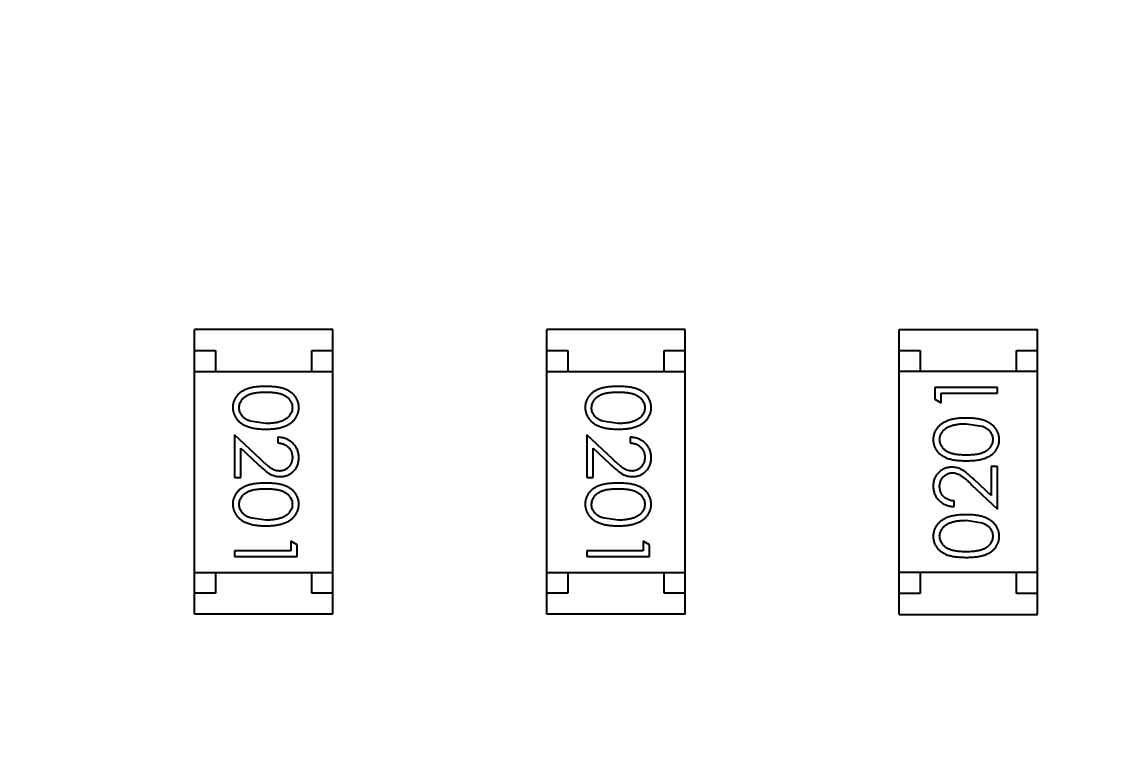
# Model space of a CAD drawing. Header units: inches. Extents: x -13 to 119, y -33 to 44.
# Drawn here: x 99.557 to 102.131, y 2.558 to 4.318 of the extents above; entities that cross this region are included whole.
import ezdxf

# ---------------------------------------------------------------- set-up
doc = ezdxf.new("R2010")
doc.units = ezdxf.units.IN
doc.header["$LTSCALE"] = 1.21
doc.header["$MEASUREMENT"] = 0
doc.header["$PDMODE"] = 3
doc.header["$PDSIZE"] = 0.3125
doc.layers.get('0').update_dxf_attribs({"linetype": 'CONTINUOUS'})
doc.layers.get('Defpoints').update_dxf_attribs({"linetype": 'CONTINUOUS'})
doc.layers.add('DIM', color=3, linetype='CONTINUOUS')
doc.styles.get("Standard").update_dxf_attribs({"font": 'txt', "width": 0.8})
doc.dimstyles.get("Standard").update_dxf_attribs({"dimtxt": 0.15625, "dimasz": 0.1875, "dimexe": 0.125, "dimexo": 0.0625, "dimgap": 0.09, "dimtad": 0, "dimtih": 1, "dimtoh": 1, "dimzin": 4, "dimdsep": 46, "dimtxsty": 'Standard', "dimblk": '_FILLED', "dimblk1": '_FILLED', "dimblk2": '_FILLED', "dimcen": 0.09, "dimazin": 1, "dimtp": 0.01, "dimtm": 0.01, "dimtfac": 1, "dimtofl": 0, "dimtmove": 0, "dimatfit": 3, "dimldrblk": '_FILLED', "dimfxl": 1, "dimtolj": 1, "dimtzin": 4, "dimarcsym": 0})

# ---------------------------------------------------------------- blocks, each defined once
blk = doc.blocks.new('_FILLED')
at = {"color": 0, "linetype": 'ByBlock'}
blk.add_solid([(0, 0), (-1, 0.1667), (-1, -0.1667)], dxfattribs=at)
blk = doc.blocks.new('*D26')
at = {"layer": 'Defpoints', "color": 0}
for p in [(87.6825, 22.6485), (108.0025, -8.1472), (108.0025, -17.2496)]:
    blk.add_point(p, dxfattribs=at)
at = {"layer": 'DIM', "color": 0, "lineweight": -2}
for p, q in [((87.6825, 22.586), (87.6825, -17.3746)), ((108.0025, -8.2097), (108.0025, -17.3746)), ((88.8825, -17.2496), (95.9125, -17.2496)), ((106.8025, -17.2496), (99.7725, -17.2496))]:
    blk.add_line(p, q, dxfattribs=at)
at = {"layer": 'DIM', "color": 0, "lineweight": -2, "xscale": 1.2, "yscale": 1.2, "zscale": 1.2, "rotation": 180}
blk.add_blockref('_FILLED', (87.6825, -17.2496), dxfattribs=at)
at = {"layer": 'DIM', "color": 0, "lineweight": -2, "xscale": 1.2, "yscale": 1.2, "zscale": 1.2}
blk.add_blockref('_FILLED', (108.0025, -17.2496), dxfattribs=at)
at = {"layer": 'DIM', "color": 0, "insert": (97.8425, -17.2496), "char_height": 1.2, "attachment_point": 5}
blk.add_mtext('\\A1;20.32', dxfattribs=at)

msp = doc.modelspace()

# ---------------------------------------------------------------- linework, layer by layer
at = {"color": 7, "linetype": 'Continuous'}
for p, q in [((100.3001, 3.5825), (99.9701, 3.5825)), ((99.9701, 2.9025), (99.9701, 3.5825)), ((100.3001, 2.9025), (100.3001, 3.5825)), ((101.1415, 3.5825), (100.8115, 3.5825)), ((100.8115, 2.9025), (100.8115, 3.5825)), ((101.1415, 2.9025), (101.1415, 3.5825)), ((101.653, 3.5823), (101.983, 3.5823)), ((101.653, 2.9023), (101.653, 3.5823)), ((101.983, 2.9023), (101.983, 3.5823)), ((99.9701, 3.5325), (100.0201, 3.5325)), ((100.0201, 3.5325), (100.0201, 3.4825)), ((100.2501, 3.5325), (100.3001, 3.5325)), ((100.2501, 3.4825), (100.2501, 3.5325)), ((100.8115, 3.5325), (100.8615, 3.5325)), ((100.8615, 3.5325), (100.8615, 3.4825)), ((101.0915, 3.5325), (101.1415, 3.5325)), ((101.0915, 3.4825), (101.0915, 3.5325)), ((101.653, 3.5323), (101.703, 3.5323)), ((101.703, 3.5323), (101.703, 3.4823)), ((101.933, 3.5323), (101.983, 3.5323)), ((101.933, 3.4823), (101.933, 3.5323)), ((99.9701, 3.4825), (100.3001, 3.4825)), ((100.8115, 3.4825), (101.1415, 3.4825)), ((101.983, 3.4823), (101.653, 3.4823)), ((101.8877, 3.4441), (101.7377, 3.4441)), ((101.7377, 3.4441), (101.7377, 3.4164)), ((101.7531, 3.4307), (101.8877, 3.4307)), ((101.7531, 3.4076), (101.7531, 3.4307)), ((101.8877, 3.4307), (101.8877, 3.4441)), ((101.7377, 3.4164), (101.7531, 3.4076)), ((100.1404, 3.358), (100.1027, 3.3637)), ((100.9818, 3.358), (100.9441, 3.3637)), ((101.8127, 3.3576), (101.8505, 3.3519)), ((100.1275, 3.2729), (100.0654, 3.3311)), ((100.0654, 3.3311), (100.0654, 3.2291)), ((100.1692, 3.3253), (100.1692, 3.3118)), ((100.9689, 3.2729), (100.9068, 3.3311)), ((100.9068, 3.3311), (100.9068, 3.2291)), ((101.0106, 3.3253), (101.0106, 3.3118)), ((100.0808, 3.2989), (100.1208, 3.2614)), ((100.0808, 3.2291), (100.0808, 3.2989)), ((100.9222, 3.2989), (100.9622, 3.2614)), ((100.9222, 3.2291), (100.9222, 3.2989)), ((101.8877, 3.2557), (101.8724, 3.2557)), ((101.8724, 3.2557), (101.8724, 3.1859)), ((101.8877, 3.1537), (101.8877, 3.2557)), ((100.0654, 3.2291), (100.0808, 3.2291)), ((100.9068, 3.2291), (100.9222, 3.2291)), ((101.8724, 3.1859), (101.8323, 3.2234)), ((101.8257, 3.2119), (101.8877, 3.1537)), ((101.7839, 3.1595), (101.7839, 3.173)), ((100.1404, 3.1272), (100.1027, 3.1329)), ((100.9818, 3.1272), (100.9441, 3.1329)), ((101.8127, 3.1268), (101.8505, 3.1211)), ((100.2154, 3.0684), (100.2, 3.0772)), ((100.2, 3.0772), (100.2, 3.0541)), ((100.2154, 3.0407), (100.2154, 3.0684)), ((101.0568, 3.0684), (101.0414, 3.0772)), ((101.0414, 3.0772), (101.0414, 3.0541)), ((101.0568, 3.0407), (101.0568, 3.0684)), ((100.2, 3.0541), (100.0654, 3.0541)), ((100.0654, 3.0541), (100.0654, 3.0407)), ((100.0654, 3.0407), (100.2154, 3.0407)), ((101.0414, 3.0541), (100.9068, 3.0541)), ((100.9068, 3.0541), (100.9068, 3.0407)), ((100.9068, 3.0407), (101.0568, 3.0407)), ((99.9701, 3.0025), (100.3001, 3.0025)), ((100.0201, 3.0025), (100.0201, 2.9525)), ((100.2501, 2.9525), (100.2501, 3.0025)), ((100.8115, 3.0025), (101.1415, 3.0025)), ((100.8615, 3.0025), (100.8615, 2.9525)), ((101.0915, 2.9525), (101.0915, 3.0025)), ((101.983, 3.0023), (101.653, 3.0023)), ((101.703, 3.0023), (101.703, 2.9523)), ((101.933, 2.9523), (101.933, 3.0023)), ((100.0201, 2.9525), (99.9701, 2.9525)), ((100.3001, 2.9525), (100.2501, 2.9525)), ((100.8615, 2.9525), (100.8115, 2.9525)), ((101.1415, 2.9525), (101.0915, 2.9525)), ((101.703, 2.9523), (101.653, 2.9523)), ((101.983, 2.9523), (101.933, 2.9523)), ((100.3001, 2.9025), (99.9701, 2.9025)), ((101.1415, 2.9025), (100.8115, 2.9025)), ((101.653, 2.9023), (101.983, 2.9023))]:
    msp.add_line(p, q, dxfattribs=at)
for points, knots in [([(100.1403, 3.4464), (100.138, 3.4464), (100.1333, 3.4464), (100.1265, 3.4461), (100.1202, 3.4456), (100.1142, 3.4449), (100.1087, 3.444), (100.1036, 3.4429), (100.0988, 3.4416), (100.0945, 3.4401), (100.0905, 3.4384), (100.0868, 3.4365), (100.0833, 3.4345), (100.0801, 3.4323), (100.0771, 3.43), (100.0744, 3.4276), (100.072, 3.4249), (100.0698, 3.4221), (100.0679, 3.4192), (100.0662, 3.4162), (100.0647, 3.4131), (100.0636, 3.4099), (100.0627, 3.4066), (100.062, 3.4033), (100.0616, 3.3998), (100.0616, 3.3975), (100.0615, 3.3963)], [0, 0, 0, 0, 0.068113, 0.132564, 0.193427, 0.250218, 0.303569, 0.353576, 0.400235, 0.443586, 0.484619, 0.524292, 0.56238, 0.599049, 0.63494, 0.669782, 0.704009, 0.737842, 0.771098, 0.803896, 0.836415, 0.868639, 0.900715, 0.933378, 0.966213, 1, 1, 1, 1]), ([(100.0769, 3.3958), (100.077, 3.3975), (100.0772, 3.4008), (100.0785, 3.4057), (100.0806, 3.4104), (100.0829, 3.4142), (100.0852, 3.417), (100.0872, 3.4191), (100.0893, 3.421), (100.0916, 3.4227), (100.0941, 3.4244), (100.0968, 3.4258), (100.0997, 3.4272), (100.1029, 3.4284), (100.1063, 3.4295), (100.11, 3.4305), (100.1142, 3.4312), (100.1187, 3.4319), (100.1236, 3.4324), (100.1289, 3.4327), (100.1345, 3.433), (100.1384, 3.433), (100.1404, 3.433)], [0, 0, 0, 0, 0.060034, 0.120278, 0.182348, 0.247919, 0.281641, 0.315701, 0.350322, 0.385703, 0.421819, 0.459196, 0.497866, 0.538301, 0.58121, 0.628183, 0.679403, 0.734699, 0.794074, 0.858416, 0.927049, 1, 1, 1, 1]), ([(100.2192, 3.3963), (100.2192, 3.3975), (100.2192, 3.3998), (100.2188, 3.4033), (100.2181, 3.4066), (100.2172, 3.4099), (100.216, 3.4131), (100.2146, 3.4163), (100.2128, 3.4193), (100.2109, 3.4222), (100.2087, 3.425), (100.2062, 3.4277), (100.2035, 3.4302), (100.2005, 3.4325), (100.1973, 3.4346), (100.1939, 3.4367), (100.1902, 3.4385), (100.1862, 3.4402), (100.1819, 3.4417), (100.1772, 3.4429), (100.1721, 3.4441), (100.1666, 3.4449), (100.1606, 3.4456), (100.1542, 3.4461), (100.1474, 3.4464), (100.1427, 3.4464), (100.1403, 3.4464)], [0, 0, 0, 0, 0.033742, 0.066533, 0.099153, 0.13154, 0.164087, 0.196563, 0.229707, 0.263315, 0.297504, 0.331686, 0.366482, 0.4021, 0.438958, 0.476748, 0.515985, 0.556589, 0.599519, 0.645765, 0.695487, 0.748721, 0.805687, 0.866754, 0.931405, 1, 1, 1, 1]), ([(100.1404, 3.433), (100.1424, 3.433), (100.1463, 3.433), (100.152, 3.4327), (100.1573, 3.4324), (100.1622, 3.4318), (100.1667, 3.4312), (100.1708, 3.4304), (100.1746, 3.4295), (100.178, 3.4284), (100.1811, 3.4272), (100.184, 3.4258), (100.1867, 3.4243), (100.1892, 3.4227), (100.1916, 3.4209), (100.1937, 3.419), (100.1956, 3.417), (100.1979, 3.4142), (100.2002, 3.4104), (100.2024, 3.4057), (100.2036, 3.4008), (100.2038, 3.3975), (100.2039, 3.3958)], [0, 0, 0, 0, 0.073302, 0.142286, 0.206253, 0.266017, 0.321612, 0.372532, 0.419497, 0.462398, 0.502825, 0.541489, 0.579034, 0.615143, 0.650298, 0.684912, 0.718701, 0.752189, 0.817245, 0.879117, 0.939613, 1, 1, 1, 1]), ([(100.9817, 3.4464), (100.9793, 3.4464), (100.9747, 3.4464), (100.9679, 3.4461), (100.9616, 3.4456), (100.9556, 3.4449), (100.9501, 3.444), (100.9449, 3.4429), (100.9402, 3.4416), (100.9359, 3.4401), (100.9319, 3.4384), (100.9282, 3.4365), (100.9247, 3.4345), (100.9215, 3.4323), (100.9185, 3.43), (100.9158, 3.4276), (100.9134, 3.4249), (100.9112, 3.4221), (100.9092, 3.4192), (100.9076, 3.4162), (100.9061, 3.4131), (100.905, 3.4099), (100.904, 3.4066), (100.9034, 3.4033), (100.903, 3.3998), (100.9029, 3.3975), (100.9029, 3.3963)], [0, 0, 0, 0, 0.068113, 0.132564, 0.193427, 0.250218, 0.303569, 0.353576, 0.400235, 0.443586, 0.484619, 0.524292, 0.56238, 0.599049, 0.63494, 0.669782, 0.704009, 0.737842, 0.771098, 0.803896, 0.836415, 0.868639, 0.900715, 0.933378, 0.966213, 1, 1, 1, 1]), ([(100.9183, 3.3958), (100.9184, 3.3975), (100.9186, 3.4008), (100.9199, 3.4057), (100.9219, 3.4104), (100.9243, 3.4142), (100.9266, 3.417), (100.9285, 3.4191), (100.9307, 3.421), (100.933, 3.4227), (100.9355, 3.4244), (100.9382, 3.4258), (100.9411, 3.4272), (100.9442, 3.4284), (100.9476, 3.4295), (100.9514, 3.4305), (100.9556, 3.4312), (100.9601, 3.4319), (100.965, 3.4324), (100.9702, 3.4327), (100.9759, 3.433), (100.9798, 3.433), (100.9818, 3.433)], [0, 0, 0, 0, 0.060034, 0.120278, 0.182348, 0.247919, 0.281641, 0.315701, 0.350322, 0.385703, 0.421819, 0.459196, 0.497866, 0.538301, 0.58121, 0.628183, 0.679403, 0.734699, 0.794074, 0.858416, 0.927049, 1, 1, 1, 1]), ([(101.0606, 3.3963), (101.0606, 3.3975), (101.0606, 3.3998), (101.0601, 3.4033), (101.0595, 3.4066), (101.0585, 3.4099), (101.0574, 3.4131), (101.0559, 3.4163), (101.0542, 3.4193), (101.0523, 3.4222), (101.05, 3.425), (101.0476, 3.4277), (101.0449, 3.4302), (101.0419, 3.4325), (101.0387, 3.4346), (101.0353, 3.4367), (101.0316, 3.4385), (101.0276, 3.4402), (101.0233, 3.4417), (101.0186, 3.4429), (101.0135, 3.4441), (101.0079, 3.4449), (101.002, 3.4456), (100.9956, 3.4461), (100.9888, 3.4464), (100.9841, 3.4464), (100.9817, 3.4464)], [0, 0, 0, 0, 0.033742, 0.066533, 0.099153, 0.13154, 0.164087, 0.196563, 0.229707, 0.263315, 0.297504, 0.331686, 0.366482, 0.4021, 0.438958, 0.476748, 0.515985, 0.556589, 0.599519, 0.645765, 0.695487, 0.748721, 0.805687, 0.866754, 0.931405, 1, 1, 1, 1]), ([(100.9818, 3.433), (100.9838, 3.433), (100.9877, 3.433), (100.9934, 3.4327), (100.9986, 3.4324), (101.0035, 3.4318), (101.0081, 3.4312), (101.0122, 3.4304), (101.016, 3.4295), (101.0194, 3.4284), (101.0225, 3.4272), (101.0254, 3.4258), (101.0281, 3.4243), (101.0306, 3.4227), (101.0329, 3.4209), (101.0351, 3.419), (101.037, 3.417), (101.0392, 3.4142), (101.0416, 3.4104), (101.0437, 3.4057), (101.045, 3.4008), (101.0451, 3.3975), (101.0452, 3.3958)], [0, 0, 0, 0, 0.073302, 0.142286, 0.206253, 0.266017, 0.321612, 0.372532, 0.419497, 0.462398, 0.502825, 0.541489, 0.579034, 0.615143, 0.650298, 0.684912, 0.718701, 0.752189, 0.817245, 0.879117, 0.939613, 1, 1, 1, 1]), ([(100.0615, 3.3963), (100.0616, 3.3951), (100.0616, 3.3927), (100.0621, 3.3892), (100.0627, 3.3858), (100.0636, 3.3824), (100.0649, 3.3792), (100.0663, 3.376), (100.068, 3.3729), (100.07, 3.3699), (100.0723, 3.367), (100.0748, 3.3642), (100.0776, 3.3616), (100.0806, 3.3592), (100.0839, 3.357), (100.0875, 3.3549), (100.0913, 3.353), (100.0954, 3.3512), (100.0998, 3.3496), (100.1045, 3.3483), (100.1096, 3.3471), (100.115, 3.3461), (100.1209, 3.3454), (100.127, 3.3449), (100.1336, 3.3446), (100.138, 3.3445), (100.1403, 3.3445)], [0, 0, 0, 0, 0.033824, 0.067298, 0.10028, 0.133019, 0.165736, 0.198792, 0.232372, 0.266409, 0.301016, 0.336196, 0.371972, 0.408574, 0.446394, 0.485225, 0.525372, 0.567224, 0.611081, 0.65775, 0.70702, 0.759235, 0.814484, 0.873227, 0.934937, 1, 1, 1, 1]), ([(100.1027, 3.3637), (100.1016, 3.364), (100.0996, 3.3648), (100.0967, 3.3661), (100.0939, 3.3676), (100.0914, 3.3692), (100.0891, 3.371), (100.087, 3.3728), (100.085, 3.3748), (100.0828, 3.3776), (100.0805, 3.3813), (100.0785, 3.386), (100.0771, 3.3909), (100.077, 3.3942), (100.0769, 3.3958)], [0, 0, 0, 0, 0.075949, 0.148549, 0.218996, 0.286119, 0.351826, 0.416074, 0.478265, 0.540325, 0.660405, 0.774606, 0.887187, 1, 1, 1, 1]), ([(100.1403, 3.3445), (100.1426, 3.3445), (100.1471, 3.3446), (100.1537, 3.3449), (100.1599, 3.3454), (100.1657, 3.3462), (100.1712, 3.3471), (100.1763, 3.3483), (100.1811, 3.3497), (100.1855, 3.3513), (100.1896, 3.3531), (100.1934, 3.355), (100.197, 3.3571), (100.2003, 3.3594), (100.2033, 3.3618), (100.2061, 3.3644), (100.2086, 3.3671), (100.2109, 3.37), (100.2128, 3.3729), (100.2146, 3.376), (100.216, 3.3792), (100.2172, 3.3825), (100.2181, 3.3858), (100.2188, 3.3892), (100.2192, 3.3927), (100.2192, 3.3951), (100.2192, 3.3963)], [0, 0, 0, 0, 0.065278, 0.127205, 0.186168, 0.241675, 0.294115, 0.343609, 0.390387, 0.434463, 0.476646, 0.517002, 0.555936, 0.593716, 0.630057, 0.665601, 0.700745, 0.734917, 0.768681, 0.802087, 0.834849, 0.867433, 0.900138, 0.932806, 0.966212, 1, 1, 1, 1]), ([(100.2039, 3.3958), (100.2038, 3.3942), (100.2036, 3.3909), (100.2024, 3.3861), (100.2002, 3.3814), (100.1979, 3.3777), (100.1956, 3.3748), (100.1936, 3.3727), (100.1914, 3.3708), (100.1889, 3.369), (100.1862, 3.3673), (100.1832, 3.3657), (100.18, 3.3643), (100.1766, 3.363), (100.1729, 3.3618), (100.169, 3.3607), (100.1649, 3.3599), (100.1605, 3.3592), (100.1558, 3.3587), (100.1509, 3.3582), (100.1457, 3.358), (100.1422, 3.358), (100.1404, 3.358)], [0, 0, 0, 0, 0.059689, 0.119507, 0.181075, 0.246162, 0.279894, 0.314468, 0.350403, 0.387474, 0.426147, 0.466624, 0.508745, 0.553328, 0.600058, 0.649177, 0.700552, 0.754894, 0.811825, 0.871514, 0.934319, 1, 1, 1, 1]), ([(100.9029, 3.3963), (100.9029, 3.3951), (100.903, 3.3927), (100.9034, 3.3892), (100.9041, 3.3858), (100.905, 3.3824), (100.9062, 3.3792), (100.9077, 3.376), (100.9094, 3.3729), (100.9114, 3.3699), (100.9137, 3.367), (100.9162, 3.3642), (100.919, 3.3616), (100.922, 3.3592), (100.9253, 3.357), (100.9289, 3.3549), (100.9327, 3.353), (100.9367, 3.3512), (100.9411, 3.3496), (100.9459, 3.3483), (100.951, 3.3471), (100.9564, 3.3461), (100.9622, 3.3454), (100.9684, 3.3449), (100.9749, 3.3446), (100.9794, 3.3445), (100.9817, 3.3445)], [0, 0, 0, 0, 0.033824, 0.067298, 0.10028, 0.133019, 0.165736, 0.198792, 0.232372, 0.266409, 0.301016, 0.336196, 0.371972, 0.408574, 0.446394, 0.485225, 0.525372, 0.567224, 0.611081, 0.65775, 0.70702, 0.759235, 0.814484, 0.873227, 0.934937, 1, 1, 1, 1]), ([(100.9441, 3.3637), (100.943, 3.364), (100.941, 3.3648), (100.938, 3.3661), (100.9353, 3.3676), (100.9328, 3.3692), (100.9305, 3.371), (100.9283, 3.3728), (100.9264, 3.3748), (100.9242, 3.3776), (100.9218, 3.3813), (100.9198, 3.386), (100.9185, 3.3909), (100.9184, 3.3942), (100.9183, 3.3958)], [0, 0, 0, 0, 0.075949, 0.148549, 0.218996, 0.286119, 0.351826, 0.416074, 0.478265, 0.540325, 0.660405, 0.774606, 0.887187, 1, 1, 1, 1]), ([(100.9817, 3.3445), (100.984, 3.3445), (100.9885, 3.3446), (100.9951, 3.3449), (101.0013, 3.3454), (101.0071, 3.3462), (101.0126, 3.3471), (101.0177, 3.3483), (101.0225, 3.3497), (101.0269, 3.3513), (101.031, 3.3531), (101.0348, 3.355), (101.0384, 3.3571), (101.0417, 3.3594), (101.0447, 3.3618), (101.0475, 3.3644), (101.05, 3.3671), (101.0522, 3.37), (101.0542, 3.3729), (101.0559, 3.376), (101.0574, 3.3792), (101.0586, 3.3825), (101.0595, 3.3858), (101.0602, 3.3892), (101.0606, 3.3927), (101.0606, 3.3951), (101.0606, 3.3963)], [0, 0, 0, 0, 0.065278, 0.127205, 0.186168, 0.241675, 0.294115, 0.343609, 0.390387, 0.434463, 0.476646, 0.517002, 0.555936, 0.593716, 0.630057, 0.665601, 0.700745, 0.734917, 0.768681, 0.802087, 0.834849, 0.867433, 0.900138, 0.932806, 0.966212, 1, 1, 1, 1]), ([(101.0452, 3.3958), (101.0451, 3.3942), (101.045, 3.3909), (101.0437, 3.3861), (101.0416, 3.3814), (101.0393, 3.3777), (101.037, 3.3748), (101.035, 3.3727), (101.0327, 3.3708), (101.0303, 3.369), (101.0275, 3.3673), (101.0246, 3.3657), (101.0214, 3.3643), (101.018, 3.363), (101.0143, 3.3618), (101.0104, 3.3607), (101.0062, 3.3599), (101.0018, 3.3592), (100.9972, 3.3587), (100.9923, 3.3582), (100.9871, 3.358), (100.9836, 3.358), (100.9818, 3.358)], [0, 0, 0, 0, 0.059689, 0.119507, 0.181075, 0.246162, 0.279894, 0.314468, 0.350403, 0.387474, 0.426147, 0.466624, 0.508745, 0.553328, 0.600058, 0.649177, 0.700552, 0.754894, 0.811825, 0.871514, 0.934319, 1, 1, 1, 1]), ([(101.8128, 3.371), (101.8105, 3.371), (101.806, 3.371), (101.7994, 3.3707), (101.7932, 3.3701), (101.7874, 3.3694), (101.7819, 3.3684), (101.7768, 3.3673), (101.772, 3.3659), (101.7676, 3.3643), (101.7635, 3.3624), (101.7597, 3.3605), (101.7562, 3.3584), (101.7528, 3.3562), (101.7498, 3.3538), (101.747, 3.3512), (101.7445, 3.3485), (101.7423, 3.3456), (101.7403, 3.3426), (101.7386, 3.3395), (101.7371, 3.3364), (101.736, 3.3331), (101.735, 3.3298), (101.7344, 3.3263), (101.734, 3.3228), (101.7339, 3.3205), (101.7339, 3.3193)], [0, 0, 0, 0, 0.065278, 0.127205, 0.186168, 0.241675, 0.294115, 0.343609, 0.390387, 0.434463, 0.476646, 0.517002, 0.555936, 0.593716, 0.630057, 0.665601, 0.700745, 0.734917, 0.768681, 0.802087, 0.834849, 0.867433, 0.900138, 0.932806, 0.966212, 1, 1, 1, 1]), ([(101.7493, 3.3197), (101.7494, 3.3214), (101.7495, 3.3246), (101.7508, 3.3295), (101.7529, 3.3342), (101.7553, 3.3379), (101.7576, 3.3408), (101.7596, 3.3428), (101.7618, 3.3448), (101.7643, 3.3466), (101.767, 3.3483), (101.7699, 3.3498), (101.7731, 3.3513), (101.7765, 3.3526), (101.7802, 3.3537), (101.7841, 3.3548), (101.7883, 3.3556), (101.7927, 3.3564), (101.7973, 3.3569), (101.8023, 3.3573), (101.8074, 3.3575), (101.8109, 3.3576), (101.8127, 3.3576)], [0, 0, 0, 0, 0.059689, 0.119507, 0.181075, 0.246162, 0.279894, 0.314468, 0.350403, 0.387474, 0.426147, 0.466624, 0.508745, 0.553328, 0.600058, 0.649177, 0.700552, 0.754894, 0.811825, 0.871514, 0.934319, 1, 1, 1, 1]), ([(101.8916, 3.3193), (101.8916, 3.3205), (101.8915, 3.3228), (101.8911, 3.3264), (101.8904, 3.3298), (101.8895, 3.3331), (101.8883, 3.3364), (101.8869, 3.3396), (101.8851, 3.3427), (101.8831, 3.3457), (101.8809, 3.3486), (101.8783, 3.3513), (101.8756, 3.3539), (101.8725, 3.3563), (101.8692, 3.3586), (101.8656, 3.3606), (101.8618, 3.3626), (101.8578, 3.3644), (101.8534, 3.366), (101.8486, 3.3673), (101.8435, 3.3685), (101.8381, 3.3694), (101.8323, 3.3701), (101.8261, 3.3707), (101.8196, 3.371), (101.8151, 3.371), (101.8128, 3.371)], [0, 0, 0, 0, 0.033824, 0.067298, 0.10028, 0.133019, 0.165736, 0.198792, 0.232372, 0.266409, 0.301016, 0.336196, 0.371972, 0.408574, 0.446394, 0.485225, 0.525372, 0.567224, 0.611081, 0.65775, 0.70702, 0.759235, 0.814484, 0.873227, 0.934937, 1, 1, 1, 1]), ([(101.8505, 3.3519), (101.8515, 3.3515), (101.8536, 3.3508), (101.8565, 3.3494), (101.8592, 3.348), (101.8617, 3.3464), (101.864, 3.3446), (101.8662, 3.3428), (101.8681, 3.3408), (101.8703, 3.3379), (101.8727, 3.3343), (101.8747, 3.3296), (101.876, 3.3247), (101.8761, 3.3214), (101.8762, 3.3197)], [0, 0, 0, 0, 0.075949, 0.148549, 0.218996, 0.286119, 0.351826, 0.416074, 0.478265, 0.540325, 0.660405, 0.774606, 0.887187, 1, 1, 1, 1]), ([(100.2192, 3.2764), (100.2192, 3.278), (100.2191, 3.2813), (100.2185, 3.2862), (100.2173, 3.2908), (100.2158, 3.2952), (100.2138, 3.2994), (100.2114, 3.3035), (100.2085, 3.3073), (100.2052, 3.3108), (100.2016, 3.3141), (100.1977, 3.317), (100.1936, 3.3194), (100.1892, 3.3214), (100.1845, 3.3231), (100.1796, 3.3242), (100.1745, 3.325), (100.171, 3.3252), (100.1692, 3.3253)], [0, 0, 0, 0, 0.06445, 0.126725, 0.187421, 0.247417, 0.306749, 0.366595, 0.427749, 0.490235, 0.553031, 0.614805, 0.676505, 0.738096, 0.801021, 0.864897, 0.931209, 1, 1, 1, 1]), ([(101.0606, 3.2764), (101.0606, 3.278), (101.0605, 3.2813), (101.0598, 3.2862), (101.0587, 3.2908), (101.0572, 3.2952), (101.0552, 3.2994), (101.0528, 3.3035), (101.0499, 3.3073), (101.0466, 3.3108), (101.043, 3.3141), (101.0391, 3.317), (101.0349, 3.3194), (101.0305, 3.3214), (101.0259, 3.3231), (101.021, 3.3242), (101.0159, 3.325), (101.0124, 3.3252), (101.0106, 3.3253)], [0, 0, 0, 0, 0.06445, 0.126725, 0.187421, 0.247417, 0.306749, 0.366595, 0.427749, 0.490235, 0.553031, 0.614805, 0.676505, 0.738096, 0.801021, 0.864897, 0.931209, 1, 1, 1, 1]), ([(100.1692, 3.3118), (100.1706, 3.3117), (100.1732, 3.3114), (100.177, 3.3107), (100.1805, 3.3098), (100.1838, 3.3085), (100.1869, 3.307), (100.1898, 3.3053), (100.1924, 3.3033), (100.1948, 3.301), (100.1969, 3.2986), (100.1988, 3.2959), (100.2004, 3.2932), (100.2016, 3.2902), (100.2026, 3.2871), (100.2033, 3.2839), (100.2038, 3.2805), (100.2038, 3.2782), (100.2039, 3.2771)], [0, 0, 0, 0, 0.073648, 0.143686, 0.210962, 0.275557, 0.338064, 0.399311, 0.4594, 0.51934, 0.579024, 0.637809, 0.695959, 0.754122, 0.813113, 0.873453, 0.935561, 1, 1, 1, 1]), ([(101.0106, 3.3118), (101.012, 3.3117), (101.0146, 3.3114), (101.0183, 3.3107), (101.0219, 3.3098), (101.0252, 3.3085), (101.0283, 3.307), (101.0312, 3.3053), (101.0338, 3.3033), (101.0362, 3.301), (101.0383, 3.2986), (101.0402, 3.2959), (101.0417, 3.2932), (101.043, 3.2902), (101.044, 3.2871), (101.0447, 3.2839), (101.0451, 3.2805), (101.0452, 3.2782), (101.0452, 3.2771)], [0, 0, 0, 0, 0.073648, 0.143686, 0.210962, 0.275557, 0.338064, 0.399311, 0.4594, 0.51934, 0.579024, 0.637809, 0.695959, 0.754122, 0.813113, 0.873453, 0.935561, 1, 1, 1, 1]), ([(101.7339, 3.3193), (101.7339, 3.3181), (101.734, 3.3158), (101.7344, 3.3123), (101.735, 3.3089), (101.736, 3.3056), (101.7371, 3.3024), (101.7386, 3.2993), (101.7403, 3.2963), (101.7423, 3.2933), (101.7445, 3.2905), (101.7469, 3.2878), (101.7496, 3.2854), (101.7526, 3.2831), (101.7558, 3.2809), (101.7592, 3.2789), (101.763, 3.2771), (101.7669, 3.2754), (101.7712, 3.2739), (101.7759, 3.2726), (101.781, 3.2715), (101.7866, 3.2707), (101.7925, 3.27), (101.7989, 3.2695), (101.8057, 3.2692), (101.8104, 3.2691), (101.8128, 3.2691)], [0, 0, 0, 0, 0.033742, 0.066533, 0.099153, 0.13154, 0.164087, 0.196563, 0.229707, 0.263315, 0.297504, 0.331686, 0.366482, 0.4021, 0.438958, 0.476748, 0.515985, 0.556589, 0.599519, 0.645765, 0.695487, 0.748721, 0.805687, 0.866754, 0.931405, 1, 1, 1, 1]), ([(101.8127, 3.2826), (101.8107, 3.2826), (101.8068, 3.2826), (101.8012, 3.2829), (101.7959, 3.2832), (101.791, 3.2837), (101.7865, 3.2843), (101.7823, 3.2852), (101.7786, 3.2861), (101.7751, 3.2872), (101.772, 3.2884), (101.7691, 3.2897), (101.7664, 3.2912), (101.7639, 3.2929), (101.7616, 3.2946), (101.7595, 3.2965), (101.7575, 3.2985), (101.7553, 3.3014), (101.7529, 3.3051), (101.7508, 3.3098), (101.7495, 3.3147), (101.7494, 3.3181), (101.7493, 3.3197)], [0, 0, 0, 0, 0.073302, 0.142286, 0.206253, 0.266017, 0.321612, 0.372532, 0.419497, 0.462398, 0.502825, 0.541489, 0.579034, 0.615143, 0.650298, 0.684912, 0.718701, 0.752189, 0.817245, 0.879117, 0.939613, 1, 1, 1, 1]), ([(101.8762, 3.3197), (101.8761, 3.3181), (101.876, 3.3148), (101.8747, 3.3099), (101.8726, 3.3052), (101.8702, 3.3014), (101.8679, 3.2985), (101.866, 3.2965), (101.8638, 3.2946), (101.8615, 3.2928), (101.859, 3.2912), (101.8563, 3.2897), (101.8534, 3.2884), (101.8503, 3.2871), (101.8469, 3.286), (101.8431, 3.2851), (101.839, 3.2843), (101.8345, 3.2837), (101.8296, 3.2832), (101.8243, 3.2829), (101.8186, 3.2826), (101.8147, 3.2826), (101.8127, 3.2826)], [0, 0, 0, 0, 0.060034, 0.120278, 0.182348, 0.247919, 0.281641, 0.315701, 0.350322, 0.385703, 0.421819, 0.459196, 0.497866, 0.538301, 0.58121, 0.628183, 0.679403, 0.734699, 0.794074, 0.858416, 0.927049, 1, 1, 1, 1]), ([(101.8128, 3.2691), (101.8152, 3.2691), (101.8198, 3.2692), (101.8266, 3.2695), (101.833, 3.27), (101.8389, 3.2707), (101.8444, 3.2716), (101.8496, 3.2726), (101.8543, 3.274), (101.8586, 3.2755), (101.8626, 3.2772), (101.8664, 3.279), (101.8698, 3.281), (101.873, 3.2832), (101.876, 3.2855), (101.8787, 3.288), (101.8812, 3.2907), (101.8834, 3.2934), (101.8853, 3.2964), (101.887, 3.2994), (101.8884, 3.3025), (101.8896, 3.3057), (101.8905, 3.3089), (101.8911, 3.3123), (101.8915, 3.3158), (101.8916, 3.3181), (101.8916, 3.3193)], [0, 0, 0, 0, 0.068113, 0.132564, 0.193427, 0.250218, 0.303569, 0.353576, 0.400235, 0.443586, 0.484619, 0.524292, 0.56238, 0.599049, 0.63494, 0.669782, 0.704009, 0.737842, 0.771098, 0.803896, 0.836415, 0.868639, 0.900715, 0.933378, 0.966213, 1, 1, 1, 1]), ([(100.1734, 3.2445), (100.1718, 3.2446), (100.1686, 3.2447), (100.1638, 3.2457), (100.1591, 3.2474), (100.1553, 3.2494), (100.1522, 3.2515), (100.1495, 3.2534), (100.1466, 3.2557), (100.1433, 3.2584), (100.1398, 3.2614), (100.1359, 3.2649), (100.1318, 3.2687), (100.129, 3.2715), (100.1275, 3.2729)], [0, 0, 0, 0, 0.088014, 0.174976, 0.2638, 0.355443, 0.406413, 0.465519, 0.533076, 0.609353, 0.693899, 0.787171, 0.889197, 1, 1, 1, 1]), ([(100.2039, 3.2771), (100.2038, 3.2759), (100.2038, 3.2737), (100.2033, 3.2705), (100.2026, 3.2674), (100.2017, 3.2644), (100.2004, 3.2616), (100.1988, 3.2589), (100.197, 3.2563), (100.1949, 3.2539), (100.1926, 3.2517), (100.1902, 3.2498), (100.1877, 3.2482), (100.1851, 3.2468), (100.1823, 3.2458), (100.1794, 3.2451), (100.1765, 3.2446), (100.1745, 3.2445), (100.1734, 3.2445)], [0, 0, 0, 0, 0.068027, 0.133505, 0.19695, 0.26027, 0.322741, 0.384982, 0.448465, 0.513424, 0.578224, 0.640011, 0.700094, 0.760067, 0.819012, 0.877878, 0.938035, 1, 1, 1, 1]), ([(100.1746, 3.2311), (100.1761, 3.2311), (100.1791, 3.2312), (100.1834, 3.2318), (100.1875, 3.2328), (100.1915, 3.2341), (100.1954, 3.2359), (100.1991, 3.2381), (100.2026, 3.2406), (100.206, 3.2435), (100.2091, 3.2467), (100.2118, 3.2503), (100.2141, 3.254), (100.216, 3.258), (100.2175, 3.2623), (100.2185, 3.2668), (100.2191, 3.2715), (100.2192, 3.2747), (100.2192, 3.2764)], [0, 0, 0, 0, 0.06271, 0.123347, 0.183401, 0.242828, 0.302097, 0.36242, 0.423725, 0.487032, 0.550491, 0.612709, 0.674265, 0.73617, 0.799211, 0.863483, 0.930525, 1, 1, 1, 1]), ([(101.0148, 3.2445), (101.0132, 3.2446), (101.01, 3.2447), (101.0052, 3.2457), (101.0005, 3.2474), (100.9967, 3.2494), (100.9936, 3.2515), (100.9909, 3.2534), (100.988, 3.2557), (100.9847, 3.2584), (100.9812, 3.2614), (100.9773, 3.2649), (100.9732, 3.2687), (100.9703, 3.2715), (100.9689, 3.2729)], [0, 0, 0, 0, 0.088014, 0.174976, 0.2638, 0.355443, 0.406413, 0.465519, 0.533076, 0.609353, 0.693899, 0.787171, 0.889197, 1, 1, 1, 1]), ([(101.0452, 3.2771), (101.0452, 3.2759), (101.0451, 3.2737), (101.0447, 3.2705), (101.044, 3.2674), (101.043, 3.2644), (101.0418, 3.2616), (101.0402, 3.2589), (101.0384, 3.2563), (101.0363, 3.2539), (101.034, 3.2517), (101.0316, 3.2498), (101.0291, 3.2482), (101.0264, 3.2468), (101.0237, 3.2458), (101.0208, 3.2451), (101.0179, 3.2446), (101.0158, 3.2445), (101.0148, 3.2445)], [0, 0, 0, 0, 0.068027, 0.133505, 0.19695, 0.26027, 0.322741, 0.384982, 0.448465, 0.513424, 0.578224, 0.640011, 0.700094, 0.760067, 0.819012, 0.877878, 0.938035, 1, 1, 1, 1]), ([(101.016, 3.2311), (101.0175, 3.2311), (101.0204, 3.2312), (101.0247, 3.2318), (101.0289, 3.2328), (101.0329, 3.2341), (101.0368, 3.2359), (101.0404, 3.2381), (101.044, 3.2406), (101.0474, 3.2435), (101.0505, 3.2467), (101.0532, 3.2503), (101.0555, 3.254), (101.0574, 3.258), (101.0588, 3.2623), (101.0599, 3.2668), (101.0605, 3.2715), (101.0606, 3.2747), (101.0606, 3.2764)], [0, 0, 0, 0, 0.06271, 0.123347, 0.183401, 0.242828, 0.302097, 0.36242, 0.423725, 0.487032, 0.550491, 0.612709, 0.674265, 0.73617, 0.799211, 0.863483, 0.930525, 1, 1, 1, 1]), ([(100.1208, 3.2614), (100.1224, 3.26), (100.1253, 3.2572), (100.1297, 3.2533), (100.1338, 3.2497), (100.1377, 3.2465), (100.1413, 3.2436), (100.1447, 3.2412), (100.1479, 3.2391), (100.1517, 3.2367), (100.1564, 3.2344), (100.1623, 3.2325), (100.1684, 3.2313), (100.1726, 3.2311), (100.1746, 3.2311)], [0, 0, 0, 0, 0.09953, 0.192079, 0.277712, 0.357454, 0.429648, 0.495771, 0.555538, 0.608657, 0.707578, 0.804328, 0.901298, 1, 1, 1, 1]), ([(100.9622, 3.2614), (100.9637, 3.26), (100.9667, 3.2572), (100.9711, 3.2533), (100.9752, 3.2497), (100.9791, 3.2465), (100.9827, 3.2436), (100.9861, 3.2412), (100.9892, 3.2391), (100.9931, 3.2367), (100.9978, 3.2344), (101.0037, 3.2325), (101.0098, 3.2313), (101.0139, 3.2311), (101.016, 3.2311)], [0, 0, 0, 0, 0.09953, 0.192079, 0.277712, 0.357454, 0.429648, 0.495771, 0.555538, 0.608657, 0.707578, 0.804328, 0.901298, 1, 1, 1, 1]), ([(101.7785, 3.2537), (101.777, 3.2537), (101.7741, 3.2536), (101.7698, 3.253), (101.7656, 3.252), (101.7616, 3.2507), (101.7578, 3.2489), (101.7541, 3.2467), (101.7505, 3.2442), (101.7471, 3.2412), (101.744, 3.238), (101.7413, 3.2345), (101.739, 3.2308), (101.7371, 3.2268), (101.7357, 3.2225), (101.7347, 3.218), (101.734, 3.2133), (101.7339, 3.2101), (101.7339, 3.2084)], [0, 0, 0, 0, 0.06271, 0.123347, 0.183401, 0.242828, 0.302097, 0.36242, 0.423725, 0.487032, 0.550491, 0.612709, 0.674265, 0.73617, 0.799211, 0.863483, 0.930525, 1, 1, 1, 1]), ([(101.8323, 3.2234), (101.8308, 3.2248), (101.8278, 3.2276), (101.8234, 3.2315), (101.8193, 3.2351), (101.8154, 3.2383), (101.8118, 3.2412), (101.8084, 3.2436), (101.8053, 3.2457), (101.8015, 3.2481), (101.7967, 3.2504), (101.7908, 3.2523), (101.7847, 3.2535), (101.7806, 3.2537), (101.7785, 3.2537)], [0, 0, 0, 0, 0.09953, 0.192079, 0.277712, 0.357454, 0.429648, 0.495771, 0.555538, 0.608657, 0.707578, 0.804328, 0.901298, 1, 1, 1, 1]), ([(101.7493, 3.2077), (101.7493, 3.2089), (101.7494, 3.2111), (101.7498, 3.2143), (101.7505, 3.2174), (101.7515, 3.2204), (101.7528, 3.2232), (101.7543, 3.2259), (101.7561, 3.2285), (101.7582, 3.2309), (101.7605, 3.2331), (101.7629, 3.235), (101.7655, 3.2366), (101.7681, 3.238), (101.7708, 3.239), (101.7737, 3.2397), (101.7767, 3.2402), (101.7787, 3.2402), (101.7797, 3.2403)], [0, 0, 0, 0, 0.068027, 0.133505, 0.19695, 0.26027, 0.322741, 0.384982, 0.448465, 0.513424, 0.578224, 0.640011, 0.700094, 0.760067, 0.819012, 0.877878, 0.938035, 1, 1, 1, 1]), ([(101.7797, 3.2403), (101.7813, 3.2402), (101.7846, 3.2401), (101.7893, 3.2391), (101.794, 3.2373), (101.7978, 3.2354), (101.8009, 3.2333), (101.8036, 3.2314), (101.8065, 3.2291), (101.8098, 3.2264), (101.8134, 3.2234), (101.8172, 3.2199), (101.8213, 3.216), (101.8242, 3.2133), (101.8257, 3.2119)], [0, 0, 0, 0, 0.088014, 0.174976, 0.2638, 0.355443, 0.406413, 0.465519, 0.533076, 0.609353, 0.693899, 0.787171, 0.889197, 1, 1, 1, 1]), ([(100.1403, 3.2157), (100.138, 3.2157), (100.1333, 3.2156), (100.1265, 3.2153), (100.1202, 3.2148), (100.1142, 3.2141), (100.1087, 3.2132), (100.1036, 3.2122), (100.0988, 3.2108), (100.0945, 3.2093), (100.0905, 3.2076), (100.0868, 3.2058), (100.0833, 3.2038), (100.0801, 3.2016), (100.0771, 3.1993), (100.0744, 3.1968), (100.072, 3.1941), (100.0698, 3.1914), (100.0679, 3.1884), (100.0662, 3.1854), (100.0647, 3.1823), (100.0636, 3.1791), (100.0627, 3.1758), (100.062, 3.1725), (100.0616, 3.169), (100.0616, 3.1667), (100.0615, 3.1655)], [0, 0, 0, 0, 0.068113, 0.132564, 0.193427, 0.250218, 0.303569, 0.353576, 0.400235, 0.443586, 0.484619, 0.524292, 0.56238, 0.599049, 0.63494, 0.669782, 0.704009, 0.737842, 0.771098, 0.803896, 0.836415, 0.868639, 0.900715, 0.933378, 0.966213, 1, 1, 1, 1]), ([(100.0769, 3.1651), (100.077, 3.1667), (100.0772, 3.17), (100.0785, 3.1749), (100.0806, 3.1796), (100.0829, 3.1834), (100.0852, 3.1863), (100.0872, 3.1883), (100.0893, 3.1902), (100.0916, 3.192), (100.0941, 3.1936), (100.0968, 3.1951), (100.0997, 3.1964), (100.1029, 3.1977), (100.1063, 3.1988), (100.11, 3.1997), (100.1142, 3.2004), (100.1187, 3.2011), (100.1236, 3.2016), (100.1289, 3.2019), (100.1345, 3.2022), (100.1384, 3.2022), (100.1404, 3.2022)], [0, 0, 0, 0, 0.060034, 0.120278, 0.182348, 0.247919, 0.281641, 0.315701, 0.350322, 0.385703, 0.421819, 0.459196, 0.497866, 0.538301, 0.58121, 0.628183, 0.679403, 0.734699, 0.794074, 0.858416, 0.927049, 1, 1, 1, 1]), ([(100.2192, 3.1655), (100.2192, 3.1667), (100.2192, 3.169), (100.2188, 3.1725), (100.2181, 3.1759), (100.2172, 3.1792), (100.216, 3.1824), (100.2146, 3.1855), (100.2128, 3.1885), (100.2109, 3.1915), (100.2087, 3.1943), (100.2062, 3.1969), (100.2035, 3.1994), (100.2005, 3.2017), (100.1973, 3.2039), (100.1939, 3.2059), (100.1902, 3.2077), (100.1862, 3.2094), (100.1819, 3.2109), (100.1772, 3.2122), (100.1721, 3.2133), (100.1666, 3.2141), (100.1606, 3.2148), (100.1542, 3.2153), (100.1474, 3.2156), (100.1427, 3.2157), (100.1403, 3.2157)], [0, 0, 0, 0, 0.033742, 0.066533, 0.099153, 0.13154, 0.164087, 0.196563, 0.229707, 0.263315, 0.297504, 0.331686, 0.366482, 0.4021, 0.438958, 0.476748, 0.515985, 0.556589, 0.599519, 0.645765, 0.695487, 0.748721, 0.805687, 0.866754, 0.931405, 1, 1, 1, 1]), ([(100.1404, 3.2022), (100.1424, 3.2022), (100.1463, 3.2022), (100.152, 3.2019), (100.1573, 3.2016), (100.1622, 3.2011), (100.1667, 3.2005), (100.1708, 3.1996), (100.1746, 3.1987), (100.178, 3.1976), (100.1811, 3.1964), (100.184, 3.195), (100.1867, 3.1935), (100.1892, 3.1919), (100.1916, 3.1902), (100.1937, 3.1883), (100.1956, 3.1863), (100.1979, 3.1834), (100.2002, 3.1797), (100.2024, 3.175), (100.2036, 3.1701), (100.2038, 3.1667), (100.2039, 3.1651)], [0, 0, 0, 0, 0.073302, 0.142286, 0.206253, 0.266017, 0.321612, 0.372532, 0.419497, 0.462398, 0.502825, 0.541489, 0.579034, 0.615143, 0.650298, 0.684912, 0.718701, 0.752189, 0.817245, 0.879117, 0.939613, 1, 1, 1, 1]), ([(100.9817, 3.2157), (100.9793, 3.2157), (100.9747, 3.2156), (100.9679, 3.2153), (100.9616, 3.2148), (100.9556, 3.2141), (100.9501, 3.2132), (100.9449, 3.2122), (100.9402, 3.2108), (100.9359, 3.2093), (100.9319, 3.2076), (100.9282, 3.2058), (100.9247, 3.2038), (100.9215, 3.2016), (100.9185, 3.1993), (100.9158, 3.1968), (100.9134, 3.1941), (100.9112, 3.1914), (100.9092, 3.1884), (100.9076, 3.1854), (100.9061, 3.1823), (100.905, 3.1791), (100.904, 3.1758), (100.9034, 3.1725), (100.903, 3.169), (100.9029, 3.1667), (100.9029, 3.1655)], [0, 0, 0, 0, 0.068113, 0.132564, 0.193427, 0.250218, 0.303569, 0.353576, 0.400235, 0.443586, 0.484619, 0.524292, 0.56238, 0.599049, 0.63494, 0.669782, 0.704009, 0.737842, 0.771098, 0.803896, 0.836415, 0.868639, 0.900715, 0.933378, 0.966213, 1, 1, 1, 1]), ([(100.9183, 3.1651), (100.9184, 3.1667), (100.9186, 3.17), (100.9199, 3.1749), (100.9219, 3.1796), (100.9243, 3.1834), (100.9266, 3.1863), (100.9285, 3.1883), (100.9307, 3.1902), (100.933, 3.192), (100.9355, 3.1936), (100.9382, 3.1951), (100.9411, 3.1964), (100.9442, 3.1977), (100.9476, 3.1988), (100.9514, 3.1997), (100.9556, 3.2004), (100.9601, 3.2011), (100.965, 3.2016), (100.9702, 3.2019), (100.9759, 3.2022), (100.9798, 3.2022), (100.9818, 3.2022)], [0, 0, 0, 0, 0.060034, 0.120278, 0.182348, 0.247919, 0.281641, 0.315701, 0.350322, 0.385703, 0.421819, 0.459196, 0.497866, 0.538301, 0.58121, 0.628183, 0.679403, 0.734699, 0.794074, 0.858416, 0.927049, 1, 1, 1, 1]), ([(101.0606, 3.1655), (101.0606, 3.1667), (101.0606, 3.169), (101.0601, 3.1725), (101.0595, 3.1759), (101.0585, 3.1792), (101.0574, 3.1824), (101.0559, 3.1855), (101.0542, 3.1885), (101.0523, 3.1915), (101.05, 3.1943), (101.0476, 3.1969), (101.0449, 3.1994), (101.0419, 3.2017), (101.0387, 3.2039), (101.0353, 3.2059), (101.0316, 3.2077), (101.0276, 3.2094), (101.0233, 3.2109), (101.0186, 3.2122), (101.0135, 3.2133), (101.0079, 3.2141), (101.002, 3.2148), (100.9956, 3.2153), (100.9888, 3.2156), (100.9841, 3.2157), (100.9817, 3.2157)], [0, 0, 0, 0, 0.033742, 0.066533, 0.099153, 0.13154, 0.164087, 0.196563, 0.229707, 0.263315, 0.297504, 0.331686, 0.366482, 0.4021, 0.438958, 0.476748, 0.515985, 0.556589, 0.599519, 0.645765, 0.695487, 0.748721, 0.805687, 0.866754, 0.931405, 1, 1, 1, 1]), ([(100.9818, 3.2022), (100.9838, 3.2022), (100.9877, 3.2022), (100.9934, 3.2019), (100.9986, 3.2016), (101.0035, 3.2011), (101.0081, 3.2005), (101.0122, 3.1996), (101.016, 3.1987), (101.0194, 3.1976), (101.0225, 3.1964), (101.0254, 3.195), (101.0281, 3.1935), (101.0306, 3.1919), (101.0329, 3.1902), (101.0351, 3.1883), (101.037, 3.1863), (101.0392, 3.1834), (101.0416, 3.1797), (101.0437, 3.175), (101.045, 3.1701), (101.0451, 3.1667), (101.0452, 3.1651)], [0, 0, 0, 0, 0.073302, 0.142286, 0.206253, 0.266017, 0.321612, 0.372532, 0.419497, 0.462398, 0.502825, 0.541489, 0.579034, 0.615143, 0.650298, 0.684912, 0.718701, 0.752189, 0.817245, 0.879117, 0.939613, 1, 1, 1, 1]), ([(101.7339, 3.2084), (101.7339, 3.2068), (101.734, 3.2035), (101.7347, 3.1986), (101.7358, 3.194), (101.7373, 3.1896), (101.7393, 3.1854), (101.7418, 3.1813), (101.7446, 3.1775), (101.7479, 3.174), (101.7515, 3.1707), (101.7554, 3.1678), (101.7596, 3.1654), (101.764, 3.1634), (101.7686, 3.1617), (101.7735, 3.1606), (101.7786, 3.1598), (101.7821, 3.1596), (101.7839, 3.1595)], [0, 0, 0, 0, 0.06445, 0.126725, 0.187421, 0.247417, 0.306749, 0.366595, 0.427749, 0.490235, 0.553031, 0.614805, 0.676505, 0.738096, 0.801021, 0.864897, 0.931209, 1, 1, 1, 1]), ([(101.7839, 3.173), (101.7826, 3.1731), (101.78, 3.1733), (101.7762, 3.1741), (101.7726, 3.175), (101.7693, 3.1763), (101.7662, 3.1778), (101.7634, 3.1795), (101.7607, 3.1815), (101.7584, 3.1838), (101.7562, 3.1862), (101.7544, 3.1889), (101.7528, 3.1916), (101.7515, 3.1946), (101.7505, 3.1976), (101.7498, 3.2009), (101.7494, 3.2043), (101.7493, 3.2066), (101.7493, 3.2077)], [0, 0, 0, 0, 0.073648, 0.143686, 0.210962, 0.275557, 0.338064, 0.399311, 0.4594, 0.51934, 0.579024, 0.637809, 0.695959, 0.754122, 0.813113, 0.873453, 0.935561, 1, 1, 1, 1]), ([(100.0615, 3.1655), (100.0616, 3.1643), (100.0616, 3.162), (100.0621, 3.1584), (100.0627, 3.155), (100.0636, 3.1517), (100.0649, 3.1484), (100.0663, 3.1452), (100.068, 3.1421), (100.07, 3.1391), (100.0723, 3.1362), (100.0748, 3.1335), (100.0776, 3.1309), (100.0806, 3.1285), (100.0839, 3.1262), (100.0875, 3.1241), (100.0913, 3.1222), (100.0954, 3.1204), (100.0998, 3.1188), (100.1045, 3.1175), (100.1096, 3.1163), (100.115, 3.1154), (100.1209, 3.1147), (100.127, 3.1141), (100.1336, 3.1138), (100.138, 3.1138), (100.1403, 3.1137)], [0, 0, 0, 0, 0.033824, 0.067298, 0.10028, 0.133019, 0.165736, 0.198792, 0.232372, 0.266409, 0.301016, 0.336196, 0.371972, 0.408574, 0.446394, 0.485225, 0.525372, 0.567224, 0.611081, 0.65775, 0.70702, 0.759235, 0.814484, 0.873227, 0.934937, 1, 1, 1, 1]), ([(100.1027, 3.1329), (100.1016, 3.1333), (100.0996, 3.134), (100.0967, 3.1354), (100.0939, 3.1368), (100.0914, 3.1384), (100.0891, 3.1402), (100.087, 3.142), (100.085, 3.144), (100.0828, 3.1468), (100.0805, 3.1505), (100.0785, 3.1552), (100.0771, 3.1601), (100.077, 3.1634), (100.0769, 3.1651)], [0, 0, 0, 0, 0.075949, 0.148549, 0.218996, 0.286119, 0.351826, 0.416074, 0.478265, 0.540325, 0.660405, 0.774606, 0.887187, 1, 1, 1, 1]), ([(100.1403, 3.1137), (100.1426, 3.1138), (100.1471, 3.1138), (100.1537, 3.1141), (100.1599, 3.1147), (100.1657, 3.1154), (100.1712, 3.1164), (100.1763, 3.1175), (100.1811, 3.1189), (100.1855, 3.1205), (100.1896, 3.1224), (100.1934, 3.1243), (100.197, 3.1264), (100.2003, 3.1286), (100.2033, 3.131), (100.2061, 3.1336), (100.2086, 3.1363), (100.2109, 3.1392), (100.2128, 3.1422), (100.2146, 3.1453), (100.216, 3.1484), (100.2172, 3.1517), (100.2181, 3.155), (100.2188, 3.1584), (100.2192, 3.162), (100.2192, 3.1643), (100.2192, 3.1655)], [0, 0, 0, 0, 0.065278, 0.127205, 0.186168, 0.241675, 0.294115, 0.343609, 0.390387, 0.434463, 0.476646, 0.517002, 0.555936, 0.593716, 0.630057, 0.665601, 0.700745, 0.734917, 0.768681, 0.802087, 0.834849, 0.867433, 0.900138, 0.932806, 0.966212, 1, 1, 1, 1]), ([(100.2039, 3.1651), (100.2038, 3.1634), (100.2036, 3.1602), (100.2024, 3.1553), (100.2002, 3.1506), (100.1979, 3.1469), (100.1956, 3.144), (100.1936, 3.142), (100.1914, 3.14), (100.1889, 3.1382), (100.1862, 3.1365), (100.1832, 3.135), (100.18, 3.1335), (100.1766, 3.1322), (100.1729, 3.131), (100.169, 3.13), (100.1649, 3.1292), (100.1605, 3.1284), (100.1558, 3.1279), (100.1509, 3.1275), (100.1457, 3.1273), (100.1422, 3.1272), (100.1404, 3.1272)], [0, 0, 0, 0, 0.059689, 0.119507, 0.181075, 0.246162, 0.279894, 0.314468, 0.350403, 0.387474, 0.426147, 0.466624, 0.508745, 0.553328, 0.600058, 0.649177, 0.700552, 0.754894, 0.811825, 0.871514, 0.934319, 1, 1, 1, 1]), ([(100.9029, 3.1655), (100.9029, 3.1643), (100.903, 3.162), (100.9034, 3.1584), (100.9041, 3.155), (100.905, 3.1517), (100.9062, 3.1484), (100.9077, 3.1452), (100.9094, 3.1421), (100.9114, 3.1391), (100.9137, 3.1362), (100.9162, 3.1335), (100.919, 3.1309), (100.922, 3.1285), (100.9253, 3.1262), (100.9289, 3.1241), (100.9327, 3.1222), (100.9367, 3.1204), (100.9411, 3.1188), (100.9459, 3.1175), (100.951, 3.1163), (100.9564, 3.1154), (100.9622, 3.1147), (100.9684, 3.1141), (100.9749, 3.1138), (100.9794, 3.1138), (100.9817, 3.1137)], [0, 0, 0, 0, 0.033824, 0.067298, 0.10028, 0.133019, 0.165736, 0.198792, 0.232372, 0.266409, 0.301016, 0.336196, 0.371972, 0.408574, 0.446394, 0.485225, 0.525372, 0.567224, 0.611081, 0.65775, 0.70702, 0.759235, 0.814484, 0.873227, 0.934937, 1, 1, 1, 1]), ([(100.9441, 3.1329), (100.943, 3.1333), (100.941, 3.134), (100.938, 3.1354), (100.9353, 3.1368), (100.9328, 3.1384), (100.9305, 3.1402), (100.9283, 3.142), (100.9264, 3.144), (100.9242, 3.1468), (100.9218, 3.1505), (100.9198, 3.1552), (100.9185, 3.1601), (100.9184, 3.1634), (100.9183, 3.1651)], [0, 0, 0, 0, 0.075949, 0.148549, 0.218996, 0.286119, 0.351826, 0.416074, 0.478265, 0.540325, 0.660405, 0.774606, 0.887187, 1, 1, 1, 1]), ([(100.9817, 3.1137), (100.984, 3.1138), (100.9885, 3.1138), (100.9951, 3.1141), (101.0013, 3.1147), (101.0071, 3.1154), (101.0126, 3.1164), (101.0177, 3.1175), (101.0225, 3.1189), (101.0269, 3.1205), (101.031, 3.1224), (101.0348, 3.1243), (101.0384, 3.1264), (101.0417, 3.1286), (101.0447, 3.131), (101.0475, 3.1336), (101.05, 3.1363), (101.0522, 3.1392), (101.0542, 3.1422), (101.0559, 3.1453), (101.0574, 3.1484), (101.0586, 3.1517), (101.0595, 3.155), (101.0602, 3.1584), (101.0606, 3.162), (101.0606, 3.1643), (101.0606, 3.1655)], [0, 0, 0, 0, 0.065278, 0.127205, 0.186168, 0.241675, 0.294115, 0.343609, 0.390387, 0.434463, 0.476646, 0.517002, 0.555936, 0.593716, 0.630057, 0.665601, 0.700745, 0.734917, 0.768681, 0.802087, 0.834849, 0.867433, 0.900138, 0.932806, 0.966212, 1, 1, 1, 1]), ([(101.0452, 3.1651), (101.0451, 3.1634), (101.045, 3.1602), (101.0437, 3.1553), (101.0416, 3.1506), (101.0393, 3.1469), (101.037, 3.144), (101.035, 3.142), (101.0327, 3.14), (101.0303, 3.1382), (101.0275, 3.1365), (101.0246, 3.135), (101.0214, 3.1335), (101.018, 3.1322), (101.0143, 3.131), (101.0104, 3.13), (101.0062, 3.1292), (101.0018, 3.1284), (100.9972, 3.1279), (100.9923, 3.1275), (100.9871, 3.1273), (100.9836, 3.1272), (100.9818, 3.1272)], [0, 0, 0, 0, 0.059689, 0.119507, 0.181075, 0.246162, 0.279894, 0.314468, 0.350403, 0.387474, 0.426147, 0.466624, 0.508745, 0.553328, 0.600058, 0.649177, 0.700552, 0.754894, 0.811825, 0.871514, 0.934319, 1, 1, 1, 1]), ([(101.8128, 3.1403), (101.8105, 3.1402), (101.806, 3.1402), (101.7994, 3.1399), (101.7932, 3.1394), (101.7874, 3.1386), (101.7819, 3.1377), (101.7768, 3.1365), (101.772, 3.1351), (101.7676, 3.1335), (101.7635, 3.1317), (101.7597, 3.1298), (101.7562, 3.1276), (101.7528, 3.1254), (101.7498, 3.123), (101.747, 3.1204), (101.7445, 3.1177), (101.7423, 3.1148), (101.7403, 3.1119), (101.7386, 3.1088), (101.7371, 3.1056), (101.736, 3.1023), (101.735, 3.099), (101.7344, 3.0956), (101.734, 3.0921), (101.7339, 3.0897), (101.7339, 3.0885)], [0, 0, 0, 0, 0.065278, 0.127205, 0.186168, 0.241675, 0.294115, 0.343609, 0.390387, 0.434463, 0.476646, 0.517002, 0.555936, 0.593716, 0.630057, 0.665601, 0.700745, 0.734917, 0.768681, 0.802087, 0.834849, 0.867433, 0.900138, 0.932806, 0.966212, 1, 1, 1, 1]), ([(101.8916, 3.0885), (101.8916, 3.0897), (101.8915, 3.0921), (101.8911, 3.0956), (101.8904, 3.099), (101.8895, 3.1024), (101.8883, 3.1056), (101.8869, 3.1088), (101.8851, 3.1119), (101.8831, 3.1149), (101.8809, 3.1178), (101.8783, 3.1205), (101.8756, 3.1232), (101.8725, 3.1256), (101.8692, 3.1278), (101.8656, 3.1299), (101.8618, 3.1318), (101.8578, 3.1336), (101.8534, 3.1352), (101.8486, 3.1365), (101.8435, 3.1377), (101.8381, 3.1387), (101.8323, 3.1394), (101.8261, 3.1399), (101.8196, 3.1402), (101.8151, 3.1402), (101.8128, 3.1403)], [0, 0, 0, 0, 0.033824, 0.067298, 0.10028, 0.133019, 0.165736, 0.198792, 0.232372, 0.266409, 0.301016, 0.336196, 0.371972, 0.408574, 0.446394, 0.485225, 0.525372, 0.567224, 0.611081, 0.65775, 0.70702, 0.759235, 0.814484, 0.873227, 0.934937, 1, 1, 1, 1]), ([(101.7493, 3.089), (101.7494, 3.0906), (101.7495, 3.0939), (101.7508, 3.0987), (101.7529, 3.1034), (101.7553, 3.1071), (101.7576, 3.11), (101.7596, 3.1121), (101.7618, 3.114), (101.7643, 3.1158), (101.767, 3.1175), (101.7699, 3.1191), (101.7731, 3.1205), (101.7765, 3.1218), (101.7802, 3.123), (101.7841, 3.1241), (101.7883, 3.1249), (101.7927, 3.1256), (101.7973, 3.1261), (101.8023, 3.1266), (101.8074, 3.1267), (101.8109, 3.1268), (101.8127, 3.1268)], [0, 0, 0, 0, 0.059689, 0.119507, 0.181075, 0.246162, 0.279894, 0.314468, 0.350403, 0.387474, 0.426147, 0.466624, 0.508745, 0.553328, 0.600058, 0.649177, 0.700552, 0.754894, 0.811825, 0.871514, 0.934319, 1, 1, 1, 1]), ([(101.8505, 3.1211), (101.8515, 3.1207), (101.8536, 3.12), (101.8565, 3.1187), (101.8592, 3.1172), (101.8617, 3.1156), (101.864, 3.1138), (101.8662, 3.112), (101.8681, 3.11), (101.8703, 3.1072), (101.8727, 3.1035), (101.8747, 3.0988), (101.876, 3.0939), (101.8761, 3.0906), (101.8762, 3.089)], [0, 0, 0, 0, 0.075949, 0.148549, 0.218996, 0.286119, 0.351826, 0.416074, 0.478265, 0.540325, 0.660405, 0.774606, 0.887187, 1, 1, 1, 1]), ([(101.7339, 3.0885), (101.7339, 3.0873), (101.734, 3.085), (101.7344, 3.0815), (101.735, 3.0782), (101.736, 3.0749), (101.7371, 3.0717), (101.7386, 3.0685), (101.7403, 3.0655), (101.7423, 3.0626), (101.7445, 3.0598), (101.7469, 3.0571), (101.7496, 3.0546), (101.7526, 3.0523), (101.7558, 3.0501), (101.7592, 3.0481), (101.763, 3.0463), (101.7669, 3.0446), (101.7712, 3.0431), (101.7759, 3.0419), (101.781, 3.0407), (101.7866, 3.0399), (101.7925, 3.0392), (101.7989, 3.0387), (101.8057, 3.0384), (101.8104, 3.0384), (101.8128, 3.0384)], [0, 0, 0, 0, 0.033742, 0.066533, 0.099153, 0.13154, 0.164087, 0.196563, 0.229707, 0.263315, 0.297504, 0.331686, 0.366482, 0.4021, 0.438958, 0.476748, 0.515985, 0.556589, 0.599519, 0.645765, 0.695487, 0.748721, 0.805687, 0.866754, 0.931405, 1, 1, 1, 1]), ([(101.8127, 3.0518), (101.8107, 3.0518), (101.8068, 3.0518), (101.8012, 3.0521), (101.7959, 3.0524), (101.791, 3.053), (101.7865, 3.0535), (101.7823, 3.0544), (101.7786, 3.0553), (101.7751, 3.0564), (101.772, 3.0576), (101.7691, 3.059), (101.7664, 3.0605), (101.7639, 3.0621), (101.7616, 3.0639), (101.7595, 3.0657), (101.7575, 3.0678), (101.7553, 3.0706), (101.7529, 3.0744), (101.7508, 3.0791), (101.7495, 3.084), (101.7494, 3.0873), (101.7493, 3.089)], [0, 0, 0, 0, 0.073302, 0.142286, 0.206253, 0.266017, 0.321612, 0.372532, 0.419497, 0.462398, 0.502825, 0.541489, 0.579034, 0.615143, 0.650298, 0.684912, 0.718701, 0.752189, 0.817245, 0.879117, 0.939613, 1, 1, 1, 1]), ([(101.8762, 3.089), (101.8761, 3.0873), (101.876, 3.084), (101.8747, 3.0791), (101.8726, 3.0744), (101.8702, 3.0706), (101.8679, 3.0678), (101.866, 3.0657), (101.8638, 3.0638), (101.8615, 3.062), (101.859, 3.0604), (101.8563, 3.059), (101.8534, 3.0576), (101.8503, 3.0564), (101.8469, 3.0553), (101.8431, 3.0543), (101.839, 3.0536), (101.8345, 3.0529), (101.8296, 3.0524), (101.8243, 3.0521), (101.8186, 3.0518), (101.8147, 3.0518), (101.8127, 3.0518)], [0, 0, 0, 0, 0.060034, 0.120278, 0.182348, 0.247919, 0.281641, 0.315701, 0.350322, 0.385703, 0.421819, 0.459196, 0.497866, 0.538301, 0.58121, 0.628183, 0.679403, 0.734699, 0.794074, 0.858416, 0.927049, 1, 1, 1, 1]), ([(101.8128, 3.0384), (101.8152, 3.0384), (101.8198, 3.0384), (101.8266, 3.0387), (101.833, 3.0392), (101.8389, 3.0399), (101.8444, 3.0408), (101.8496, 3.0419), (101.8543, 3.0432), (101.8586, 3.0447), (101.8626, 3.0464), (101.8664, 3.0483), (101.8698, 3.0503), (101.873, 3.0525), (101.876, 3.0548), (101.8787, 3.0572), (101.8812, 3.0599), (101.8834, 3.0627), (101.8853, 3.0656), (101.887, 3.0686), (101.8884, 3.0717), (101.8896, 3.0749), (101.8905, 3.0782), (101.8911, 3.0815), (101.8915, 3.085), (101.8916, 3.0873), (101.8916, 3.0885)], [0, 0, 0, 0, 0.068113, 0.132564, 0.193427, 0.250218, 0.303569, 0.353576, 0.400235, 0.443586, 0.484619, 0.524292, 0.56238, 0.599049, 0.63494, 0.669782, 0.704009, 0.737842, 0.771098, 0.803896, 0.836415, 0.868639, 0.900715, 0.933378, 0.966213, 1, 1, 1, 1])]:
    msp.add_open_spline(points, degree=3, knots=knots, dxfattribs=at)

# ---------------------------------------------------------------- dimensions: what is measured, and where the dimension line sits
at = {"layer": 'DIM'}
dim = msp.add_linear_dim(base=(108.0025, -17.2496), p1=(87.6825, 22.6485), p2=(108.0025, -8.1472), dimstyle='Standard', override={"dimtxt": 1.2, "dimasz": 1.2, "dimtih": 0, "dimtoh": 0, "dimzin": 0, "dimcen": 0.198, "dimadec": 0, "dimazin": 0, "dimtp": 0, "dimtm": 0, "dimtdec": 4, "dimtzin": 0}, dxfattribs=at)
dim.commit()
dim.dimension.update_dxf_attribs({"geometry": '*D26', "text_midpoint": (97.8425, -17.2496)})

doc.saveas('drawing.dxf')
